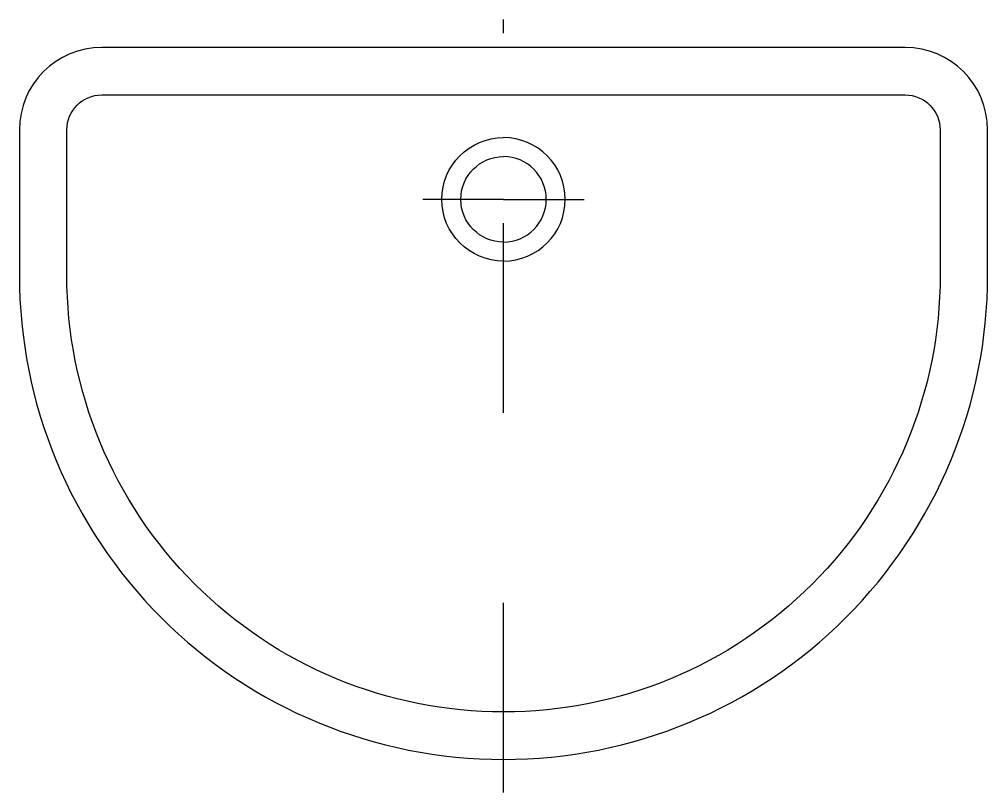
# Model space of a CAD drawing. Extents: x -3.623 to -3.113, y 614.17 to 614.577.
import ezdxf

# ---------------------------------------------------------------- set-up
doc = ezdxf.new("R2010")
doc.units = 0
doc.header["$LTSCALE"] = 0.2
doc.header["$MEASUREMENT"] = 0
doc.linetypes.add('AXES', pattern=[0.54, 0.3, -0.08, 0.08, -0.08])
doc.linetypes.add('CONTINU', pattern=[0])
doc.layers.get('0').update_dxf_attribs({"linetype": 'CONTINUOUS'})
doc.layers.add('DECA_EIXOS', color=5, linetype='AXES')

msp = doc.modelspace()

# ---------------------------------------------------------------- linework, layer by layer
at = {"linetype": 'CONTINU'}
for points in [[(-3.62349, 614.44238, 0.414214), (-3.36849, 614.18738, 0.414214), (-3.11349, 614.44238), (-3.11349, 614.51893, 0.414212), (-3.15695, 614.56238), (-3.36849, 614.56238), (-3.58004, 614.56238, 0.414212), (-3.62349, 614.51893)], [(-3.15695, 614.53738, -0.41421), (-3.13849, 614.51893), (-3.13849, 614.44238, -0.414214), (-3.36849, 614.21238, -0.414214), (-3.59849, 614.44238), (-3.59849, 614.51893, -0.41421), (-3.58004, 614.53738), (-3.36849, 614.53738)]]:
    msp.add_lwpolyline(points, format="xyb", close=True, dxfattribs=at)
for points in [[(-3.36849, 614.44988, -1), (-3.36849, 614.51488)], [(-3.36849, 614.44988, 1), (-3.36849, 614.51488)], [(-3.36849, 614.45988, -1), (-3.36849, 614.50488)], [(-3.36849, 614.45988, 1), (-3.36849, 614.50488)]]:
    msp.add_lwpolyline(points, format="xyb", dxfattribs=at)
at = {"layer": 'DECA_EIXOS'}
for points in [[(-3.36849, 614.16988), (-3.36849, 614.57718)], [(-3.36849, 614.48238), (-3.41099, 614.48238)], [(-3.36849, 614.48238), (-3.32599, 614.48238)]]:
    msp.add_lwpolyline(points, dxfattribs=at)

doc.saveas('drawing.dxf')
